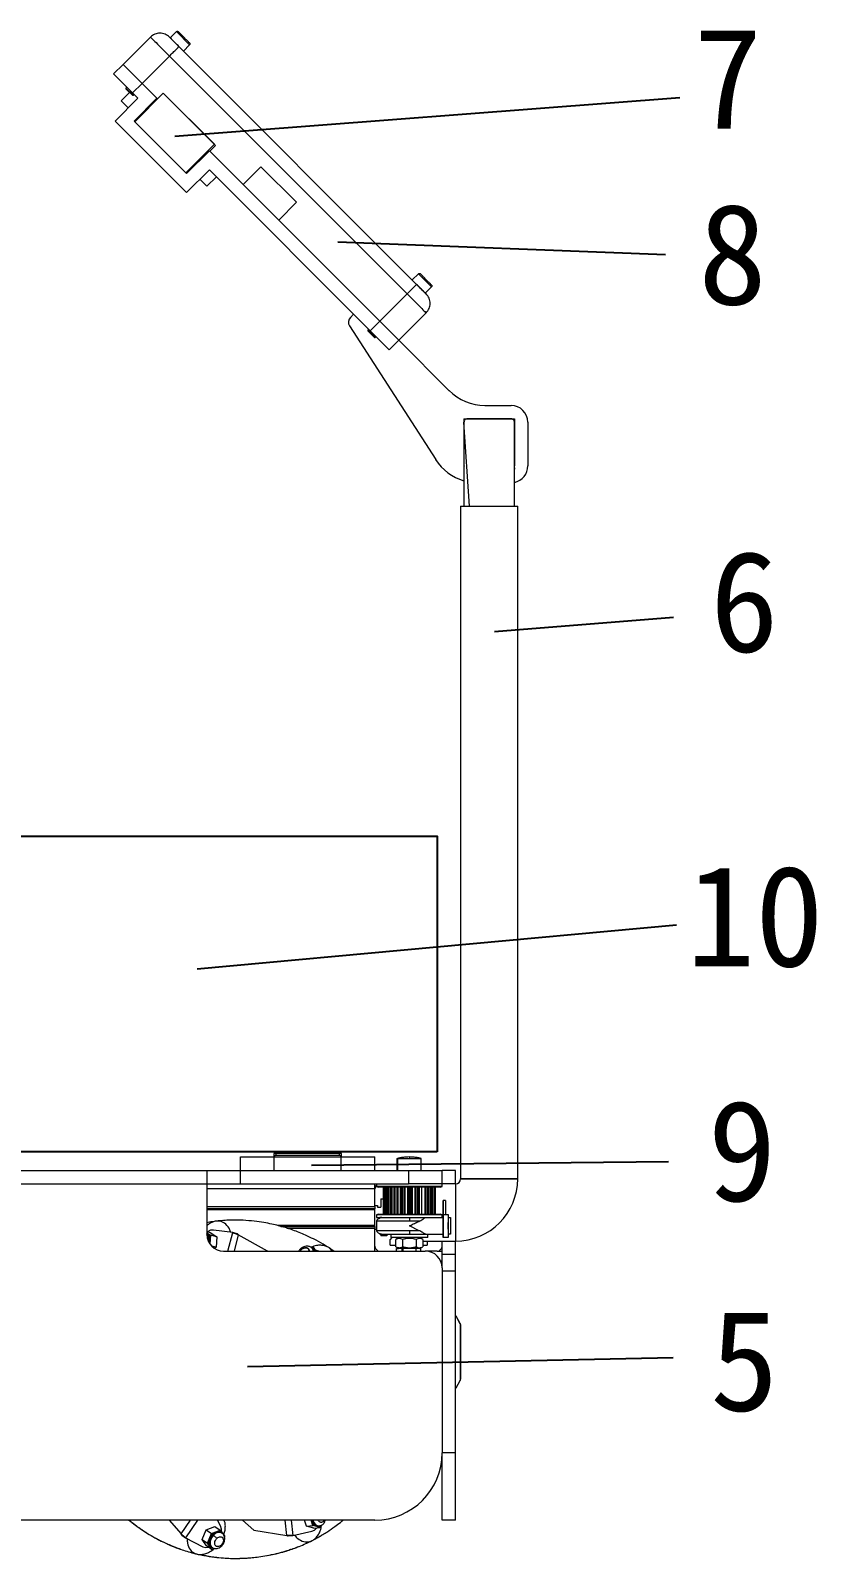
# Model space of a CAD drawing. Header units: millimetres. Extents: x -529 to 1738, y -425 to 849.
# Drawn here: x 1388.3 to 1505.2, y 552.4 to 779.6 of the extents above; entities that cross this region are included whole.
import ezdxf

# ---------------------------------------------------------------- set-up
doc = ezdxf.new("R2010")
doc.units = ezdxf.units.MM
doc.styles.get("Standard").update_dxf_attribs({"font": '', "height": 15})
doc.styles.get('Standard').set_extended_font_data('SimSun')

msp = doc.modelspace()

# ---------------------------------------------------------------- linework, layer by layer
at = {"color": 7, "linetype": 'Continuous', "lineweight": 15}
for p, q in [((1410.05, 779.44), (1409.12, 778.51)), ((1410.05, 779.44), (1412, 777.49)), ((1402.1, 774.57), (1406.17, 778.63)), ((1409, 778.63), (1409, 778.63)), ((1409.12, 778.51), (1409, 778.63)), ((1410.41, 777.22), (1409.12, 778.51)), ((1445.77, 741.86), (1410.41, 777.22)), ((1411.07, 776.56), (1412, 777.49)), ((1409, 775.8), (1404.93, 771.74)), ((1444.35, 740.45), (1409, 775.8)), ((1400.69, 773.15), (1402.1, 774.57)), ((1403.52, 770.32), (1400.69, 773.15)), ((1404.93, 771.74), (1402.1, 774.57)), ((1403.08, 770.41), (1401.84, 769.17)), ((1402.67, 771.17), (1402.53, 771.03)), ((1402.53, 771.03), (1402.53, 770.96)), ((1402.53, 771.03), (1403.59, 769.97)), ((1403.52, 769.97), (1402.53, 770.96)), ((1404.93, 771.74), (1403.52, 770.32)), ((1404.3, 769.54), (1403.52, 770.32)), ((1408.08, 770.29), (1403.84, 766.04)), ((1407.13, 769.54), (1404.93, 771.74)), ((1404.93, 771.74), (1407.23, 769.44)), ((1407.23, 769.44), (1408.08, 770.29)), ((1408.08, 770.29), (1415.86, 762.51)), ((1408.08, 770.29), (1415.68, 762.69)), ((1404.3, 769.54), (1400.9, 766.15)), ((1401.84, 769.17), (1402.88, 768.13)), ((1403.52, 769.97), (1403.59, 769.97)), ((1403.59, 769.97), (1403.73, 770.11)), ((1403.73, 766.15), (1407.13, 769.54)), ((1405.78, 767.99), (1405.68, 768.1)), ((1405.82, 768.02), (1405.71, 768.13)), ((1400.9, 766.15), (1411.54, 755.51)), ((1411.54, 758.34), (1403.73, 766.15)), ((1403.84, 766.04), (1411.44, 758.44)), ((1404.3, 766.72), (1404.4, 766.61)), ((1415.68, 762.69), (1411.44, 758.44)), ((1414.94, 761.73), (1411.54, 758.34)), ((1440.29, 736.38), (1414.94, 761.73)), ((1415.86, 762.51), (1415.01, 761.66)), ((1415.01, 761.66), (1419.96, 756.71)), ((1411.54, 755.51), (1414.94, 758.9)), ((1412, 759.01), (1412.11, 758.9)), ((1413.49, 760.28), (1413.38, 760.39)), ((1413.52, 760.32), (1413.42, 760.42)), ((1438.87, 734.97), (1414.94, 758.9)), ((1419.96, 756.71), (1422.61, 759.36)), ((1427.91, 754.06), (1422.61, 759.36)), ((1413.52, 757.49), (1414.57, 756.45)), ((1414.57, 756.45), (1415.98, 757.86)), ((1427.91, 754.06), (1425.26, 751.41)), ((1425.26, 751.41), (1440.29, 736.38)), ((1446.04, 743.44), (1445.11, 742.52)), ((1446.04, 743.44), (1447.99, 741.5)), ((1447.06, 740.57), (1445.77, 741.86)), ((1447.06, 740.57), (1447.99, 741.5)), ((1440.29, 736.38), (1444.35, 740.45)), ((1447.11, 740.52), (1447.06, 740.57)), ((1447.18, 740.45), (1447.18, 740.45)), ((1435.91, 736.95), (1436.4, 737.44)), ((1438.87, 734.97), (1440.29, 736.38)), ((1443.12, 733.55), (1440.29, 736.38)), ((1447.18, 737.62), (1443.12, 733.55)), ((1435.78, 735.7), (1448.6, 715.8)), ((1438.66, 735.18), (1438.52, 735.04)), ((1438.52, 735.04), (1438.52, 734.97)), ((1438.52, 735.04), (1439.58, 733.98)), ((1439.51, 733.98), (1438.52, 734.97)), ((1441.7, 732.14), (1438.87, 734.97)), ((1439.51, 733.98), (1439.58, 733.98)), ((1439.58, 733.98), (1439.72, 734.12)), ((1443.12, 733.55), (1441.7, 732.14)), ((1443.12, 733.55), (1450.62, 726.05)), ((1455.92, 723.86), (1459.81, 723.86)), ((1452.81, 721.86), (1460.31, 721.86)), ((1452.81, 721.86), (1452.81, 714.87)), ((1453.61, 708.86), (1452.81, 721.36)), ((1452.81, 721.36), (1452.81, 721.35)), ((1452.81, 721.35), (1452.81, 715.41)), ((1459.81, 721.86), (1453.31, 721.86)), ((1460.31, 721.86), (1460.31, 714.86)), ((1460.31, 721.35), (1460.31, 721.36)), ((1460.31, 714.86), (1460.31, 721.35)), ((1462.31, 721.36), (1462.31, 714.86)), ((1452.81, 714.87), (1452.87, 714.83)), ((1452.81, 714.86), (1452.81, 714.36)), ((1460.25, 714.36), (1460.31, 714.36)), ((1460.31, 714.59), (1460.31, 714.36)), ((1452.31, 708.86), (1452.31, 608.86)), ((1452.31, 708.86), (1460.81, 708.86)), ((1460.81, 608.86), (1460.81, 708.86)), ((1419.56, 610.11), (1419.56, 612.11)), ((1419.56, 612.11), (1424.56, 612.11)), ((1424.81, 612.61), (1424.56, 612.61)), ((1424.56, 610.11), (1424.56, 612.11)), ((1424.56, 612.11), (1434.56, 612.11)), ((1424.81, 612.61), (1424.81, 612.86)), ((1424.81, 612.86), (1434.31, 612.86)), ((1424.81, 612.61), (1424.81, 612.36)), ((1434.31, 612.61), (1424.81, 612.61)), ((1424.81, 612.36), (1434.31, 612.36)), ((1434.31, 612.86), (1434.31, 612.61)), ((1434.56, 612.61), (1434.31, 612.61)), ((1434.31, 612.36), (1434.31, 612.61)), ((1434.56, 610.11), (1434.56, 612.11)), ((1434.56, 612.11), (1439.56, 612.11)), ((1439.56, 610.11), (1439.56, 612.11)), ((1442.81, 611.86), (1442.81, 610.11)), ((1442.81, 611.86), (1442.87, 611.86)), ((1442.94, 611.86), (1442.94, 610.11)), ((1442.94, 611.86), (1442.99, 611.86)), ((1446.38, 611.86), (1446.44, 611.86)), ((1446.44, 610.11), (1446.44, 611.86)), ((1304.56, 610.11), (1414.56, 610.11)), ((1414.56, 610.11), (1414.56, 608.11)), ((1414.56, 610.11), (1419.56, 610.11)), ((1419.56, 608.11), (1419.56, 610.11)), ((1419.56, 610.11), (1444.56, 610.11)), ((1444.56, 610.11), (1444.56, 608.11)), ((1444.56, 610.11), (1449.56, 610.11)), ((1451.56, 610.11), (1449.56, 610.11)), ((1449.56, 608.11), (1449.56, 610.11)), ((1451.56, 608.11), (1451.56, 610.11)), ((1304.56, 608.11), (1414.56, 608.11)), ((1304.56, 608.11), (1414.56, 608.11)), ((1414.56, 608.11), (1414.56, 600.61)), ((1414.56, 608.11), (1419.56, 608.11)), ((1419.56, 608.11), (1444.56, 608.11)), ((1439.56, 607.36), (1439.56, 608.11)), ((1439.56, 604.91), (1439.56, 607.36)), ((1439.81, 608.11), (1439.81, 607.72)), ((1439.81, 607.72), (1440.06, 607.61)), ((1449.56, 607.72), (1439.81, 607.72)), ((1449.31, 607.61), (1440.06, 607.61)), ((1440.84, 603.61), (1440.84, 607.61)), ((1440.84, 603.61), (1440.84, 607.61)), ((1441.01, 603.61), (1441.01, 607.61)), ((1441.03, 607.61), (1441.03, 603.61)), ((1441.04, 603.61), (1441.04, 607.61)), ((1441.08, 603.61), (1441.08, 607.61)), ((1441.3, 603.61), (1441.3, 607.61)), ((1441.42, 607.61), (1441.42, 603.61)), ((1441.53, 603.61), (1441.53, 607.61)), ((1441.55, 607.61), (1441.55, 603.61)), ((1441.59, 603.61), (1441.59, 607.61)), ((1441.68, 603.61), (1441.68, 607.61)), ((1441.92, 603.61), (1441.92, 607.61)), ((1442.03, 607.61), (1442.03, 603.61)), ((1442.15, 603.61), (1442.15, 607.61)), ((1442.36, 607.61), (1442.36, 603.61)), ((1442.45, 603.61), (1442.45, 607.61)), ((1442.56, 603.61), (1442.56, 607.61)), ((1442.81, 607.61), (1442.81, 603.61)), ((1442.9, 607.61), (1442.9, 603.61)), ((1443.02, 603.61), (1443.02, 607.61)), ((1443.34, 607.61), (1443.34, 603.61)), ((1443.39, 607.61), (1443.39, 603.61)), ((1443.53, 607.61), (1443.53, 603.61)), ((1443.66, 607.61), (1443.66, 603.61)), ((1443.89, 607.61), (1443.89, 603.61)), ((1443.95, 607.61), (1443.95, 603.61)), ((1444.05, 603.61), (1444.05, 607.61)), ((1444.41, 607.61), (1444.41, 603.61)), ((1444.49, 603.61), (1444.49, 607.61)), ((1444.52, 607.61), (1444.52, 603.61)), ((1448.22, 608.11), (1444.56, 608.11)), ((1444.72, 607.61), (1444.72, 603.61)), ((1444.86, 607.61), (1444.86, 603.61)), ((1445.05, 607.61), (1445.05, 603.61)), ((1445.07, 607.61), (1445.07, 603.61)), ((1445.15, 603.61), (1445.15, 607.61)), ((1445.5, 607.61), (1445.5, 603.61)), ((1445.61, 603.61), (1445.61, 607.61)), ((1445.67, 607.61), (1445.67, 603.61)), ((1445.9, 607.61), (1445.9, 603.61)), ((1446.04, 607.61), (1446.04, 603.61)), ((1446.17, 603.61), (1446.17, 607.61)), ((1446.2, 603.61), (1446.2, 607.61)), ((1446.47, 607.61), (1446.47, 603.61)), ((1446.55, 603.61), (1446.55, 607.61)), ((1446.97, 607.61), (1446.97, 603.61)), ((1447.09, 607.61), (1447.09, 603.61)), ((1447.4, 603.61), (1447.4, 607.61)), ((1447.46, 603.61), (1447.46, 607.61)), ((1447.58, 607.61), (1447.58, 603.61)), ((1447.82, 607.61), (1447.82, 603.61)), ((1447.9, 607.61), (1447.9, 603.61)), ((1447.93, 603.61), (1447.93, 607.61)), ((1448.02, 603.61), (1448.02, 607.61)), ((1448.15, 607.61), (1448.15, 603.61)), ((1449.56, 608.11), (1448.22, 608.11)), ((1448.36, 607.61), (1448.36, 603.61)), ((1448.4, 607.61), (1448.4, 603.61)), ((1448.41, 603.61), (1448.41, 607.61)), ((1448.54, 607.61), (1448.54, 603.61)), ((1449.31, 607.61), (1449.56, 607.72)), ((1451.56, 608.11), (1449.56, 608.11)), ((1449.56, 607.72), (1449.56, 608.11)), ((1451.56, 608.11), (1451.56, 599.61)), ((1452.31, 608.86), (1460.81, 608.86)), ((1439.56, 604.42), (1414.56, 604.42)), ((1439.56, 604.68), (1439.56, 604.91)), ((1439.56, 604.91), (1439.96, 604.91)), ((1439.56, 604.68), (1439.56, 604.42)), ((1439.56, 604.3), (1439.56, 604.42)), ((1439.96, 604.91), (1439.96, 604.66)), ((1439.96, 604.66), (1440.46, 604.66)), ((1440.46, 605.86), (1440.84, 605.86)), ((1440.46, 605.86), (1440.46, 604.66)), ((1440.84, 605.86), (1440.84, 603.61)), ((1449.69, 603.56), (1449.69, 605.64)), ((1449.69, 605.64), (1449.69, 605.64)), ((1449.69, 605.64), (1449.69, 603.56)), ((1450.06, 605.64), (1449.69, 605.64)), ((1450.06, 605.64), (1450.06, 603.56)), ((1416.86, 602.66), (1416.38, 602.6)), ((1439.56, 601.91), (1439.56, 604.3)), ((1440.06, 603.61), (1439.81, 603.49)), ((1439.81, 603.49), (1439.81, 603.11)), ((1441.33, 603.49), (1439.81, 603.49)), ((1439.81, 603.11), (1441.33, 603.11)), ((1439.81, 602.61), (1439.81, 601.11)), ((1440.06, 603.61), (1441.5, 603.61)), ((1449.56, 603.49), (1441.33, 603.49)), ((1441.33, 603.11), (1447.95, 603.11)), ((1441.5, 603.61), (1449.31, 603.61)), ((1444.69, 602.61), (1446.23, 602.61)), ((1447.95, 603.11), (1449.69, 603.11)), ((1449.56, 603.49), (1449.31, 603.61)), ((1449.56, 603.11), (1449.56, 603.49)), ((1449.69, 603.56), (1450.06, 603.56)), ((1450.06, 603.57), (1450.44, 603.57)), ((1450.44, 603.11), (1450.81, 603.11)), ((1414.56, 601.03), (1415.07, 600.9)), ((1414.56, 600.85), (1415.09, 600.49)), ((1415.09, 600.49), (1415.02, 599.17)), ((1415.07, 600.9), (1416.03, 600.25)), ((1416.03, 600.25), (1415.09, 600.49)), ((1418.41, 600.86), (1415.55, 601.24)), ((1416.03, 600.25), (1415.94, 598.69)), ((1419.09, 600.69), (1418.41, 600.86)), ((1423.6, 598.12), (1419.24, 600.55)), ((1425.57, 601.79), (1439.56, 601.79)), ((1439.56, 601.79), (1439.56, 601.91)), ((1439.56, 601.79), (1439.56, 601.54)), ((1439.56, 601.31), (1439.56, 601.54)), ((1439.81, 601.31), (1439.56, 601.31)), ((1439.56, 598.86), (1439.56, 601.31)), ((1440.46, 600.61), (1440.46, 600.36)), ((1441.28, 600.36), (1440.46, 600.36)), ((1441.28, 600.36), (1441.53, 600.61)), ((1442.09, 600.11), (1441.81, 599.83)), ((1441.81, 599.01), (1441.81, 599.83)), ((1441.94, 600.61), (1441.94, 600.11)), ((1447.44, 600.11), (1441.94, 600.11)), ((1443.13, 600.11), (1442.67, 599.84)), ((1442.67, 598.77), (1442.67, 599.84)), ((1443.68, 599.84), (1443.68, 598.77)), ((1446.23, 601.11), (1444.69, 601.11)), ((1445.7, 599.84), (1445.7, 598.77)), ((1446.71, 599.84), (1446.25, 600.11)), ((1446.56, 599.93), (1446.56, 600.11)), ((1446.71, 599.84), (1446.71, 598.77)), ((1447.14, 600.61), (1449.69, 600.61)), ((1447.44, 600.11), (1447.44, 600.61)), ((1449.69, 600.14), (1449.69, 600.14)), ((1450.44, 600.14), (1449.69, 600.14)), ((1450.81, 600.61), (1450.44, 600.61)), ((1415.94, 598.69), (1415.27, 598.86)), ((1415.94, 598.69), (1415.72, 598.5)), ((1417.06, 598.11), (1447.06, 598.11)), ((1423.61, 598.11), (1423.6, 598.12)), ((1430.03, 598.68), (1430.41, 598.69)), ((1430.29, 598.46), (1430.25, 598.5)), ((1430.29, 598.45), (1430.26, 598.5)), ((1430.38, 598.34), (1430.29, 598.45)), ((1430.41, 598.69), (1430.57, 598.11)), ((1430.83, 598.11), (1430.41, 598.69)), ((1433.41, 598.11), (1432.74, 598.6)), ((1433.47, 598.1), (1433.06, 598.36)), ((1439.56, 598.11), (1439.56, 598.86)), ((1441.81, 599.01), (1442.67, 599.01)), ((1442.67, 598.77), (1443.13, 598.51)), ((1442.76, 598.51), (1443.01, 598.51)), ((1442.76, 598.11), (1442.76, 598.51)), ((1443.01, 598.51), (1443.01, 598.57)), ((1446.25, 598.51), (1443.13, 598.51)), ((1443.56, 598.51), (1443.56, 598.11)), ((1443.69, 598.51), (1443.69, 598.11)), ((1445.69, 598.11), (1445.69, 598.51)), ((1446.25, 598.51), (1446.71, 598.77)), ((1446.25, 598.51), (1446.36, 598.51)), ((1446.36, 598.51), (1446.36, 598.11)), ((1446.71, 599.61), (1451.56, 599.61)), ((1446.71, 599.01), (1447.31, 599.01)), ((1448.81, 598.11), (1447.06, 598.11)), ((1447.31, 599.61), (1447.31, 599.01)), ((1448.81, 598.11), (1449.56, 598.11)), ((1449.56, 597.61), (1449.56, 599.61)), ((1451.56, 597.61), (1449.56, 597.61)), ((1449.56, 595.61), (1449.56, 597.61)), ((1451.56, 597.61), (1451.56, 599.61)), ((1451.56, 595.11), (1451.56, 597.61)), ((1449.56, 596.61), (1449.35, 596.61)), ((1449.56, 595.61), (1449.56, 568.11)), ((1451.56, 595.11), (1449.56, 595.11)), ((1451.56, 568.11), (1451.56, 595.11)), ((1452.25, 587.32), (1451.66, 588.43)), ((1452.25, 587.33), (1451.66, 588.43)), ((1452.25, 587.32), (1452.25, 578.88)), ((1451.66, 577.78), (1452.25, 578.88)), ((1451.56, 568.11), (1449.56, 568.11)), ((1449.56, 558.11), (1449.56, 568.11)), ((1451.56, 558.11), (1451.56, 568.11)), ((1439.56, 558.11), (1279.56, 558.11)), ((1408.95, 558.11), (1410.72, 556.06)), ((1413.85, 555.25), (1414.46, 556.68)), ((1414.46, 556.68), (1415.75, 557.18)), ((1414.46, 556.68), (1415.26, 556.14)), ((1415.26, 556.14), (1416.55, 556.63)), ((1415.75, 557.18), (1416.55, 556.63)), ((1416.59, 557.25), (1416.17, 558.11)), ((1416.55, 556.63), (1417.02, 555.98)), ((1419.87, 558.11), (1421.53, 556.62)), ((1421.53, 556.62), (1426.46, 555.83)), ((1429.37, 557.22), (1429.1, 558.11)), ((1429.37, 557.22), (1430.33, 557.31)), ((1430.49, 556.93), (1429.37, 557.22)), ((1430.33, 557.31), (1430.1, 558.11)), ((1431.46, 557.03), (1430.33, 557.31)), ((1430.49, 556.93), (1431.46, 557.03)), ((1431.17, 557.23), (1431.31, 557.24)), ((1431.31, 557.24), (1431.37, 557.26)), ((1431.31, 557.24), (1431.37, 557.25)), ((1431.64, 557.36), (1431.46, 557.03)), ((1451.56, 558.11), (1449.56, 558.11)), ((1408.62, 554.62), (1408.77, 554.51)), ((1410.82, 555.88), (1411.4, 555.48)), ((1411.4, 555.48), (1413.96, 554.15)), ((1414.52, 554.31), (1413.85, 555.25)), ((1413.85, 555.25), (1414.65, 554.7)), ((1414.65, 554.7), (1415.26, 556.14)), ((1415.32, 553.76), (1414.65, 554.7)), ((1416.82, 556.17), (1416.7, 556.25)), ((1417.03, 555.97), (1417.23, 555.69)), ((1417.23, 555.69), (1417.19, 555.6)), ((1426.64, 555.75), (1427.34, 555.82)), ((1427.34, 555.82), (1430.16, 556.45)), ((1429.42, 554.67), (1429.84, 554.89)), ((1409.25, 554.32), (1409.58, 554.17)), ((1412.25, 553.27), (1412.72, 553.16)), ((1415.32, 553.76), (1414.52, 554.31)), ((1415.23, 554.1), (1415.35, 554.02)), ((1415.67, 553.9), (1415.32, 553.76)), ((1415.35, 554.02), (1415.41, 553.99)), ((1415.35, 554.02), (1415.4, 553.99)), ((1426.44, 553.54), (1426.8, 553.64))]:
    msp.add_line(p, q, dxfattribs=at)
for p, q in [((1409.8, 763.89), (1484.9, 769.65)), ((1434.05, 748.18), (1482.77, 746.28)), ((1457.35, 690.24), (1483.96, 692.37)), ((1413.14, 640.07), (1484.42, 646.61)), ((1483.23, 611.39), (1430.11, 610.82)), ((1420.61, 580.97), (1483.94, 582.31))]:
    msp.add_line(p, q)
at = {"color": 8, "linetype": 'Continuous', "lineweight": 15}
for p, q in [((1442.87, 611.86), (1442.94, 611.86)), ((1442.99, 611.86), (1444.69, 611.86)), ((1444.69, 611.86), (1446.38, 611.86)), ((1439.56, 607.36), (1414.56, 607.36)), ((1439.56, 604.68), (1414.56, 604.68)), ((1414.56, 604.3), (1439.56, 604.3)), ((1439.81, 602.61), (1444.69, 602.61)), ((1417.7, 598.11), (1418.41, 600.86)), ((1419.24, 600.55), (1418.62, 598.11)), ((1439.56, 601.91), (1425.11, 601.91)), ((1426.44, 601.54), (1439.56, 601.54)), ((1444.69, 601.11), (1439.81, 601.11)), ((1452.25, 587.33), (1452.25, 587.32)), ((1410.72, 556.06), (1412.12, 558.11)), ((1413.19, 558.11), (1411.4, 555.48)), ((1426.46, 555.83), (1426.23, 558.11)), ((1427.12, 558.11), (1427.34, 555.82))]:
    msp.add_line(p, q, dxfattribs=at)
msp.add_lwpolyline([(1448.8, 612.86), (1265.4, 612.86), (1265.4, 659.83), (1448.8, 659.83)], close=True)
at = {"color": 7, "linetype": 'Continuous', "lineweight": 15, "flags": 128}
for points in [[(1449.69, 605.14), (1449.69, 605.25), (1449.69, 605.34), (1449.69, 605.4), (1449.69, 605.42), (1449.69, 605.4), (1449.69, 605.34), (1449.69, 605.25), (1449.69, 605.14), (1449.69, 605.04), (1449.69, 604.95), (1449.69, 604.89), (1449.69, 604.87), (1449.69, 604.89), (1449.69, 604.95), (1449.69, 605.04), (1449.69, 605.14)], [(1449.69, 605.14), (1449.69, 605.25), (1449.69, 605.34), (1449.69, 605.4), (1449.69, 605.42), (1449.69, 605.4), (1449.69, 605.34), (1449.69, 605.25), (1449.69, 605.14), (1449.69, 605.04), (1449.69, 604.95), (1449.69, 604.89), (1449.69, 604.87), (1449.69, 604.89), (1449.69, 604.95), (1449.69, 605.04), (1449.69, 605.14)], [(1449.69, 605.14), (1449.69, 605.25), (1449.69, 605.34), (1449.69, 605.4), (1449.69, 605.42), (1449.69, 605.4), (1449.69, 605.34), (1449.69, 605.25), (1449.69, 605.14), (1449.69, 605.04), (1449.69, 604.95), (1449.69, 604.89), (1449.69, 604.87), (1449.69, 604.89), (1449.69, 604.95), (1449.69, 605.04), (1449.69, 605.14)], [(1449.69, 605.14), (1449.69, 605.25), (1449.69, 605.34), (1449.69, 605.4), (1449.69, 605.42), (1449.69, 605.4), (1449.69, 605.34), (1449.69, 605.25), (1449.69, 605.14), (1449.69, 605.04), (1449.69, 604.95), (1449.69, 604.89), (1449.69, 604.87), (1449.69, 604.89), (1449.69, 604.95), (1449.69, 605.04), (1449.69, 605.14)], [(1449.69, 605.14), (1449.69, 605.25), (1449.69, 605.34), (1449.69, 605.4), (1449.69, 605.42), (1449.69, 605.4), (1449.69, 605.34), (1449.69, 605.25), (1449.69, 605.14), (1449.69, 605.04), (1449.69, 604.95), (1449.69, 604.89), (1449.69, 604.87), (1449.69, 604.89), (1449.69, 604.95), (1449.69, 605.04), (1449.69, 605.14)], [(1449.69, 605.14), (1449.69, 605.25), (1449.69, 605.34), (1449.69, 605.4), (1449.69, 605.42), (1449.69, 605.4), (1449.69, 605.34), (1449.69, 605.25), (1449.69, 605.14), (1449.69, 605.04), (1449.69, 604.95), (1449.69, 604.89), (1449.69, 604.87), (1449.69, 604.89), (1449.69, 604.95), (1449.69, 605.04), (1449.69, 605.14)], [(1449.69, 603.56), (1449.69, 603.42), (1449.69, 603.09), (1449.69, 602.62), (1449.69, 602.07), (1449.69, 601.49), (1449.69, 600.96), (1449.69, 600.52), (1449.69, 600.24), (1449.69, 600.14)], [(1449.69, 600.14), (1449.69, 600.24), (1449.69, 600.52), (1449.69, 600.96), (1449.69, 601.49), (1449.69, 602.07), (1449.69, 602.62), (1449.69, 603.09), (1449.69, 603.42), (1449.69, 603.56)], [(1449.69, 603.11), (1449.69, 603.01), (1449.69, 602.74), (1449.69, 602.33), (1449.69, 601.86), (1449.69, 601.38), (1449.69, 600.97), (1449.69, 600.7), (1449.69, 600.61)], [(1449.69, 601.36), (1449.69, 601.39), (1449.69, 601.5), (1449.69, 601.67), (1449.69, 601.86), (1449.69, 602.05), (1449.69, 602.21), (1449.69, 602.32), (1449.69, 602.36), (1449.69, 602.32), (1449.69, 602.21), (1449.69, 602.05), (1449.69, 601.86), (1449.69, 601.67), (1449.69, 601.5), (1449.69, 601.39), (1449.69, 601.36)], [(1449.69, 601.36), (1449.69, 601.39), (1449.69, 601.5), (1449.69, 601.67), (1449.69, 601.86), (1449.69, 602.05), (1449.69, 602.21), (1449.69, 602.32), (1449.69, 602.36), (1449.69, 602.32), (1449.69, 602.21), (1449.69, 602.05), (1449.69, 601.86), (1449.69, 601.67), (1449.69, 601.5), (1449.69, 601.39), (1449.69, 601.36)], [(1450.44, 603.57), (1450.44, 603.47), (1450.44, 603.17), (1450.44, 602.71), (1450.44, 602.15), (1450.44, 601.56), (1450.44, 601), (1450.44, 600.54), (1450.44, 600.25), (1450.44, 600.14)], [(1450.44, 601.36), (1450.44, 601.39), (1450.44, 601.5), (1450.44, 601.67), (1450.44, 601.86), (1450.44, 602.05), (1450.44, 602.21), (1450.44, 602.32), (1450.44, 602.36)], [(1450.44, 601.36), (1450.44, 601.39), (1450.44, 601.5), (1450.44, 601.67), (1450.44, 601.86), (1450.44, 602.05), (1450.44, 602.21), (1450.44, 602.32), (1450.44, 602.36)], [(1450.81, 603.11), (1450.81, 603.01), (1450.81, 602.74), (1450.81, 602.33), (1450.81, 601.86), (1450.81, 601.38), (1450.81, 600.97), (1450.81, 600.7), (1450.81, 600.61)], [(1415.55, 601.24), (1415.1, 601.21), (1414.66, 601)], [(1431.22, 598.11), (1431.19, 598.12), (1430.73, 598.24)], [(1416.73, 556.38), (1416.73, 556.78), (1416.59, 557.25)], [(1430.16, 556.45), (1430.57, 556.63), (1430.91, 556.97)], [(1413.96, 554.15), (1414.39, 554.03), (1414.87, 554.07)]]:
    msp.add_lwpolyline(points, dxfattribs=at)
at = {"color": 8, "linetype": 'Continuous', "lineweight": 15, "flags": 128}
for points in [[(1430.26, 598.5), (1430.21, 598.55), (1430.18, 598.58)], [(1430.42, 598.11), (1430.39, 598.24), (1430.29, 598.45)], [(1430.48, 598.11), (1430.48, 598.13), (1430.38, 598.34)], [(1431.37, 557.25), (1431.44, 557.27), (1431.48, 557.28)], [(1415.41, 555.95), (1415.11, 555.54), (1414.94, 555.08), (1414.92, 554.63), (1415.07, 554.27), (1415.23, 554.1)], [(1415.53, 555.87), (1415.23, 555.46), (1415.06, 555), (1415.04, 554.55), (1415.18, 554.19), (1415.35, 554.02)], [(1416.97, 556.03), (1416.7, 556.23), (1416.33, 556.29), (1415.92, 556.16), (1415.53, 555.87)], [(1415.4, 553.99), (1415.46, 553.96), (1415.5, 553.95)]]:
    msp.add_lwpolyline(points, dxfattribs=at)
at = {"color": 7, "linetype": 'Continuous', "lineweight": 15}
for centre, radius, start, end in [((1436.62, 736.24), 1, 135, 212.7861), ((1455.92, 731.36), 7.5, 225, 270), ((1459.81, 721.36), 2.5, 360, 90), ((1454.9, 719.86), 7.5, 212.7861, 253.6629), ((1459.81, 714.86), 2.5, 281.7683, 0), ((1424.81, 612.61), 0.25, 90, 180), ((1424.81, 612.11), 0.25, 90, 180), ((1434.31, 612.61), 0.25, 0, 90), ((1434.31, 612.11), 0.25, 0, 90), ((1440.31, 607.36), 0.75, 131.8103, 180), ((1451.56, 608.86), 9.25, 270, 0), ((1451.56, 608.86), 0.75, 270, 0), ((1417.06, 600.61), 2.5, 180, 270), ((1440.31, 598.86), 0.75, 180, 270), ((1447.06, 595.61), 2.5, 0, 90), ((1448.81, 598.86), 0.75, 270, 360), ((1439.56, 568.11), 10, 270, 0)]:
    msp.add_arc(centre, radius, start, end, dxfattribs=at)
at = {"color": 8, "linetype": 'Continuous', "lineweight": 15}
for centre, radius, start, end in [((1413.62, 599.78), 1.35, 341.6303, 45.6284), ((1413.43, 599.83), 1.39, 348.2537, 35.8153), ((1431.22, 558.27), 1.04, 189.0934, 267.3206), ((1431.36, 558.28), 1.04, 189.7073, 267.3809), ((1416.23, 555.35), 1.01, 62.6847, 143.914)]:
    msp.add_arc(centre, radius, start, end, dxfattribs=at)
at = {"color": 7, "linetype": 'Continuous', "lineweight": 15}
for points, knots in [([(1410.05, 779.44), (1410.07, 779.45), (1410.12, 779.49), (1410.2, 779.49), (1410.27, 779.48), (1410.3, 779.45), (1410.32, 779.44)], [0, 0, 0, 0, 0.270261, 0.562429, 0.789736, 1, 1, 1, 1]), ([(1412, 777.76), (1411.99, 777.76), (1411.97, 777.78), (1411.86, 777.89), (1411.71, 778.04), (1411.55, 778.2), (1411.36, 778.39), (1411.16, 778.6), (1410.95, 778.8), (1410.76, 778.99), (1410.6, 779.15), (1410.45, 779.3), (1410.34, 779.41), (1410.32, 779.43), (1410.32, 779.44)], [0, 0, 0, 0, 0.090318, 0.204563, 0.27142, 0.343936, 0.420786, 0.5, 0.579214, 0.656064, 0.72858, 0.795437, 0.909682, 1, 1, 1, 1]), ([(1409, 778.63), (1409, 778.63), (1408.99, 778.64), (1409.04, 778.59), (1409.2, 778.43), (1409.35, 778.28), (1409.41, 778.22)], [0, 0, 0, 0, 0.063385, 0.415121, 0.767293, 1, 1, 1, 1]), ([(1412, 777.76), (1412.01, 777.74), (1412.05, 777.69), (1412.05, 777.61), (1412.04, 777.54), (1412.01, 777.51), (1412, 777.49)], [0, 0, 0, 0, 0.270261, 0.562429, 0.789736, 1, 1, 1, 1]), ([(1446.04, 743.44), (1446.06, 743.46), (1446.11, 743.49), (1446.19, 743.5), (1446.26, 743.48), (1446.29, 743.46), (1446.31, 743.44)], [0, 0, 0, 0, 0.270261, 0.562429, 0.789736, 1, 1, 1, 1]), ([(1447.99, 741.76), (1447.98, 741.77), (1447.97, 741.79), (1447.85, 741.9), (1447.7, 742.05), (1447.54, 742.21), (1447.35, 742.4), (1447.15, 742.6), (1446.94, 742.81), (1446.75, 743), (1446.59, 743.16), (1446.44, 743.31), (1446.33, 743.42), (1446.31, 743.44), (1446.31, 743.44)], [0, 0, 0, 0, 0.090318, 0.204563, 0.27142, 0.343936, 0.420786, 0.5, 0.579214, 0.656064, 0.72858, 0.795437, 0.909682, 1, 1, 1, 1]), ([(1447.18, 740.45), (1447.18, 740.45), (1447.19, 740.44), (1447.14, 740.49), (1446.98, 740.65), (1446.83, 740.8), (1446.77, 740.86)], [0, 0, 0, 0, 0.0633848, 0.4151216, 0.767293, 1, 1, 1, 1]), ([(1447.99, 741.76), (1448, 741.74), (1448.04, 741.7), (1448.05, 741.62), (1448.03, 741.55), (1448, 741.52), (1447.99, 741.5)], [0, 0, 0, 0, 0.270261, 0.562429, 0.789736, 1, 1, 1, 1]), ([(1453.31, 721.86), (1453.26, 721.85), (1453.15, 721.84), (1453, 721.76), (1452.89, 721.63), (1452.82, 721.49), (1452.82, 721.4), (1452.81, 721.36)], [0, 0, 0, 0, 0.202869, 0.418081, 0.632992, 0.84688, 1, 1, 1, 1]), ([(1460.31, 721.36), (1460.31, 721.41), (1460.3, 721.52), (1460.22, 721.67), (1460.09, 721.78), (1459.95, 721.85), (1459.85, 721.85), (1459.81, 721.86)], [0, 0, 0, 0, 0.202869, 0.418081, 0.632993, 0.84688, 1, 1, 1, 1]), ([(1452.81, 716.07), (1452.81, 716.07), (1452.81, 716.07), (1452.81, 716.05), (1452.81, 715.84), (1452.81, 713.19), (1452.81, 710.9), (1452.81, 708.86)], [0, 0, 0, 0, 0.002897, 0.009778, 0.025962, 0.128184, 1, 1, 1, 1]), ([(1460.31, 708.86), (1460.31, 709.39), (1460.31, 710.37), (1460.31, 711.71), (1460.31, 712.82), (1460.31, 713.66), (1460.31, 714.27), (1460.31, 714.77), (1460.31, 715.16), (1460.31, 715.51), (1460.31, 715.7), (1460.31, 715.75), (1460.31, 715.75), (1460.31, 715.75)], [0, 0, 0, 0, 0.22205, 0.411197, 0.566359, 0.686786, 0.772059, 0.825192, 0.913589, 0.952137, 0.98894, 0.996676, 1, 1, 1, 1]), ([(1452.86, 708.86), (1452.86, 708.86), (1452.86, 708.86), (1453.21, 708.86), (1453.53, 708.86), (1453.61, 708.86)], [0, 0, 0, 0, 0.33459, 0.84114, 1, 1, 1, 1]), ([(1453.61, 708.86), (1453.75, 708.86), (1454.16, 708.86), (1455.07, 708.86), (1456.32, 708.86), (1457.6, 708.86), (1458.76, 708.86), (1459.66, 708.86), (1460.23, 708.86), (1460.27, 708.86), (1460.29, 708.86)], [0, 0, 0, 0, 0.067974, 0.204314, 0.34051, 0.476692, 0.612866, 0.748987, 0.884898, 1, 1, 1, 1]), ([(1424.56, 612.11), (1424.56, 612.11), (1424.56, 612.12), (1424.56, 612.19), (1424.56, 612.25), (1424.56, 612.33), (1424.56, 612.45), (1424.56, 612.54), (1424.56, 612.61)], [0, 0, 0, 0, 0.2394568, 0.3683607, 0.5, 0.6316393, 0.7605432, 1, 1, 1, 1]), ([(1434.56, 612.61), (1434.56, 612.54), (1434.56, 612.45), (1434.56, 612.33), (1434.56, 612.25), (1434.56, 612.19), (1434.56, 612.12), (1434.56, 612.11), (1434.56, 612.11)], [0, 0, 0, 0, 0.239457, 0.368361, 0.5, 0.631639, 0.760543, 1, 1, 1, 1]), ([(1443, 611.9), (1443, 611.9), (1442.94, 611.89), (1442.94, 611.87), (1442.94, 611.86)], [0, 0, 0, 0, 0.004816, 1, 1, 1, 1]), ([(1444.69, 612.11), (1444.54, 612.1), (1444.3, 612.1), (1443.96, 612.07), (1443.66, 612.03), (1443.38, 611.99), (1443.14, 611.95), (1443.04, 611.92), (1443, 611.9)], [0, 0, 0, 0, 0.201798, 0.327471, 0.471177, 0.632869, 0.810746, 1, 1, 1, 1]), ([(1446.38, 611.9), (1446.33, 611.92), (1446.24, 611.95), (1445.99, 611.99), (1445.71, 612.03), (1445.42, 612.07), (1445.08, 612.1), (1444.84, 612.1), (1444.69, 612.11)], [0, 0, 0, 0, 0.185763, 0.364406, 0.526795, 0.671119, 0.797333, 1, 1, 1, 1]), ([(1444.69, 612.11), (1444.69, 612.1), (1444.69, 612.09), (1444.69, 612.03), (1444.69, 611.94), (1444.69, 611.88), (1444.69, 611.86)], [0, 0, 0, 0, 0.270261, 0.562429, 0.789736, 1, 1, 1, 1]), ([(1446.44, 611.86), (1446.44, 611.87), (1446.44, 611.89), (1446.38, 611.9), (1446.38, 611.9)], [0, 0, 0, 0, 0.974068, 1, 1, 1, 1]), ([(1460.81, 608.86), (1460.77, 608.86), (1460.67, 608.86), (1459.94, 608.86), (1458.86, 608.86), (1457.51, 608.86), (1456.06, 608.86), (1454.67, 608.86), (1453.48, 608.86), (1452.65, 608.86), (1452.34, 608.86), (1452.32, 608.86), (1452.31, 608.86)], [0, 0, 0, 0, 0.107372, 0.214745, 0.322117, 0.42949, 0.536862, 0.644235, 0.751607, 0.85898, 0.966352, 1, 1, 1, 1]), ([(1418.12, 600.9), (1418.11, 600.93), (1418.06, 601.16), (1417.79, 601.68), (1417.23, 602.34), (1416.46, 602.61), (1415.8, 602.57), (1415.28, 602.38), (1414.86, 602.14), (1414.64, 601.92), (1414.56, 601.85)], [0, 0, 0, 0, 0.013748, 0.133388, 0.355637, 0.577886, 0.697526, 0.819706, 0.941885, 1, 1, 1, 1]), ([(1415.71, 602.51), (1415.46, 602.48), (1415.08, 602.44), (1414.7, 602.36), (1414.56, 602.33)], [0, 0, 0, 0, 0.655018, 1, 1, 1, 1]), ([(1432.49, 598.73), (1432.28, 598.86), (1431.63, 599.29), (1430.54, 599.87), (1429.34, 600.45), (1428.31, 600.88), (1427.4, 601.22), (1426.62, 601.49), (1425.9, 601.71), (1425.14, 601.91), (1424.17, 602.14), (1422.97, 602.38), (1421.54, 602.58), (1419.87, 602.71), (1417.97, 602.74), (1416.67, 602.63), (1415.97, 602.57)], [0, 0, 0, 0, 0.044996, 0.140021, 0.216224, 0.277316, 0.332727, 0.383052, 0.417938, 0.461256, 0.517611, 0.587057, 0.669714, 0.765809, 0.875715, 1, 1, 1, 1]), ([(1440.41, 603.08), (1440.41, 603.08), (1440.41, 603.08), (1440.4, 603.07), (1440.4, 603.06), (1440.39, 603.05), (1440.38, 603.05), (1440.37, 603.04), (1440.36, 603.04), (1440.35, 603.03), (1440.31, 603.01), (1440.26, 602.99), (1440.17, 602.94), (1440.05, 602.88), (1439.86, 602.75), (1439.83, 602.67), (1439.81, 602.61)], [0, 0, 0, 0, 0.024185, 0.044022, 0.059375, 0.071272, 0.076488, 0.081579, 0.086848, 0.092551, 0.105941, 0.142981, 0.194937, 0.340737, 0.533414, 1, 1, 1, 1]), ([(1440.57, 603.11), (1440.52, 603.11), (1440.34, 603.11), (1440.28, 603.11), (1440.4, 603.11), (1440.78, 603.11), (1441.35, 603.11), (1442.2, 603.11), (1443.34, 603.11), (1444.28, 603.11), (1444.69, 603.11)], [0, 0, 0, 0, 0.0393072, 0.1706934, 0.3020796, 0.4295429, 0.5498194, 0.6607088, 0.8501967, 1, 1, 1, 1]), ([(1444.69, 603.11), (1444.69, 603.1), (1444.69, 603.08), (1444.69, 602.94), (1444.69, 602.78), (1444.69, 602.66), (1444.69, 602.61)], [0, 0, 0, 0, 0.270261, 0.562429, 0.789736, 1, 1, 1, 1]), ([(1444.69, 603.11), (1445.12, 603.11), (1446, 603.11), (1446.76, 603.11), (1447.14, 603.11)], [0, 0, 0, 0, 0.499933, 1, 1, 1, 1]), ([(1444.69, 601.86), (1444.69, 601.86), (1444.78, 601.9), (1445.08, 602.05), (1445.59, 602.31), (1446.02, 602.51), (1446.23, 602.61)], [0, 0, 0, 0, 0.005683, 0.166005, 0.579765, 1, 1, 1, 1]), ([(1446.23, 602.61), (1446.34, 602.66), (1446.55, 602.76), (1446.81, 602.94), (1447, 603.08), (1447.09, 603.1), (1447.14, 603.11)], [0, 0, 0, 0, 0.249781, 0.499943, 0.75002, 1, 1, 1, 1]), ([(1439.81, 601.11), (1439.83, 601.05), (1439.86, 600.96), (1440.05, 600.83), (1440.17, 600.77), (1440.26, 600.72), (1440.31, 600.7), (1440.35, 600.68), (1440.36, 600.68), (1440.37, 600.67), (1440.38, 600.67), (1440.39, 600.66), (1440.4, 600.65), (1440.4, 600.64), (1440.41, 600.64), (1440.4, 600.63), (1440.4, 600.63)], [0, 0, 0, 0, 0.461707, 0.652369, 0.796644, 0.848058, 0.88471, 0.897959, 0.903604, 0.908817, 0.913855, 0.919016, 0.930789, 0.945981, 0.965611, 1, 1, 1, 1]), ([(1440.56, 600.61), (1440.52, 600.61), (1440.34, 600.61), (1440.28, 600.61), (1440.4, 600.61), (1440.78, 600.61), (1441.35, 600.61), (1442.2, 600.61), (1443.34, 600.61), (1444.28, 600.61), (1444.69, 600.61)], [0, 0, 0, 0, 0.036165, 0.167981, 0.299797, 0.427677, 0.548347, 0.659599, 0.849707, 1, 1, 1, 1]), ([(1443.68, 599.84), (1443.5, 599.92), (1443.16, 600.08), (1442.82, 599.92), (1442.67, 599.84)], [0, 0, 0, 0, 0.534747, 1, 1, 1, 1]), ([(1445.7, 599.84), (1445.52, 599.89), (1445.17, 599.98), (1444.64, 600.01), (1444.14, 599.96), (1443.83, 599.88), (1443.68, 599.84)], [0, 0, 0, 0, 0.264614, 0.534966, 0.765352, 1, 1, 1, 1]), ([(1446.23, 601.11), (1446.11, 601.16), (1445.86, 601.28), (1445.47, 601.46), (1445.09, 601.65), (1444.82, 601.79), (1444.69, 601.86), (1444.69, 601.86)], [0, 0, 0, 0, 0.245003, 0.491502, 0.742248, 0.994319, 1, 1, 1, 1]), ([(1444.69, 601.11), (1444.69, 601.04), (1444.69, 600.89), (1444.69, 600.72), (1444.69, 600.62), (1444.69, 600.61), (1444.69, 600.61)], [0, 0, 0, 0, 0.270261, 0.562429, 0.789736, 1, 1, 1, 1]), ([(1444.69, 600.61), (1445.12, 600.61), (1446, 600.61), (1446.76, 600.61), (1447.14, 600.61)], [0, 0, 0, 0, 0.499933, 1, 1, 1, 1]), ([(1446.71, 599.84), (1446.62, 599.89), (1446.44, 599.98), (1446.18, 600.01), (1445.93, 599.96), (1445.78, 599.88), (1445.7, 599.84)], [0, 0, 0, 0, 0.264614, 0.534966, 0.765352, 1, 1, 1, 1]), ([(1447.14, 600.61), (1447.09, 600.62), (1447, 600.64), (1446.81, 600.78), (1446.55, 600.95), (1446.34, 601.05), (1446.23, 601.11)], [0, 0, 0, 0, 0.2499801, 0.5000567, 0.7502186, 1, 1, 1, 1]), ([(1428.87, 598.71), (1428.75, 598.64), (1428.56, 598.53), (1428.34, 598.31), (1428.25, 598.17), (1428.2, 598.11)], [0, 0, 0, 0, 0.454002, 0.731773, 1, 1, 1, 1]), ([(1430.18, 598.58), (1430.16, 598.59), (1430.1, 598.66), (1429.96, 598.74), (1429.75, 598.81), (1429.49, 598.85), (1429.18, 598.83), (1428.96, 598.75), (1428.87, 598.71)], [0, 0, 0, 0, 0.047239, 0.223399, 0.387672, 0.538268, 0.795498, 1, 1, 1, 1]), ([(1433.17, 598.11), (1433.12, 598.2), (1433, 598.45), (1432.6, 598.7), (1432.09, 598.91), (1431.51, 598.99), (1430.82, 598.97), (1430.33, 598.79), (1430.06, 598.68)], [0, 0, 0, 0, 0.109557, 0.277224, 0.448449, 0.619674, 0.787341, 1, 1, 1, 1]), ([(1430.21, 598.53), (1430.23, 598.52), (1430.33, 598.48), (1430.41, 598.41), (1430.44, 598.34), (1430.44, 598.34)], [0, 0, 0, 0, 0.234333, 0.995181, 1, 1, 1, 1]), ([(1442.67, 598.77), (1442.85, 598.69), (1443.19, 598.54), (1443.52, 598.7), (1443.68, 598.77)], [0, 0, 0, 0, 0.534747, 1, 1, 1, 1]), ([(1443.68, 598.77), (1443.85, 598.73), (1444.21, 598.63), (1444.73, 598.6), (1445.24, 598.65), (1445.54, 598.73), (1445.7, 598.77)], [0, 0, 0, 0, 0.264614, 0.534966, 0.765352, 1, 1, 1, 1]), ([(1445.7, 598.77), (1445.79, 598.73), (1445.96, 598.63), (1446.23, 598.6), (1446.48, 598.65), (1446.63, 598.73), (1446.71, 598.77)], [0, 0, 0, 0, 0.264614, 0.534966, 0.765352, 1, 1, 1, 1]), ([(1451.66, 588.43), (1451.66, 588.43), (1451.65, 588.44), (1451.64, 588.45), (1451.62, 588.45), (1451.6, 588.45), (1451.58, 588.44), (1451.57, 588.43), (1451.56, 588.42), (1451.56, 588.41), (1451.56, 588.4)], [0, 0, 0, 0, 0.089043, 0.192738, 0.339793, 0.5, 0.660207, 0.807262, 0.910957, 1, 1, 1, 1]), ([(1452.36, 586.85), (1452.36, 586.94), (1452.35, 587.11), (1452.28, 587.26), (1452.25, 587.32)], [0, 0, 0, 0, 0.56, 1, 1, 1, 1]), ([(1452.36, 579.35), (1452.36, 579.38), (1452.36, 579.45), (1452.36, 579.96), (1452.36, 580.63), (1452.36, 581.34), (1452.36, 582.18), (1452.36, 583.1), (1452.36, 584.03), (1452.36, 584.87), (1452.36, 585.57), (1452.36, 586.25), (1452.36, 586.76), (1452.36, 586.82), (1452.36, 586.85)], [0, 0, 0, 0, 0.090318, 0.204563, 0.27142, 0.343936, 0.420786, 0.5, 0.579214, 0.656064, 0.72858, 0.795437, 0.909682, 1, 1, 1, 1]), ([(1452.25, 578.88), (1452.28, 578.97), (1452.35, 579.12), (1452.36, 579.28), (1452.36, 579.35)], [0, 0, 0, 0, 0.56, 1, 1, 1, 1]), ([(1451.56, 577.8), (1451.56, 577.8), (1451.56, 577.79), (1451.57, 577.78), (1451.58, 577.76), (1451.6, 577.75), (1451.62, 577.75), (1451.64, 577.76), (1451.65, 577.77), (1451.66, 577.78), (1451.66, 577.78)], [0, 0, 0, 0, 0.089043, 0.192738, 0.339793, 0.5, 0.660207, 0.807262, 0.910957, 1, 1, 1, 1]), ([(1402.98, 558.11), (1403.17, 557.96), (1403.51, 557.68), (1404.07, 557.26), (1404.72, 556.8), (1405.55, 556.25), (1406.59, 555.62), (1407.87, 554.94), (1409.4, 554.25), (1411.17, 553.58), (1412.43, 553.23), (1413.11, 553.05)], [0, 0, 0, 0, 0.062526, 0.115536, 0.181359, 0.266993, 0.372518, 0.498119, 0.644139, 0.811144, 1, 1, 1, 1]), ([(1403, 558.11), (1403.39, 557.79), (1404.22, 557.12), (1405.11, 556.55), (1405.59, 556.24)], [0, 0, 0, 0, 0.467884, 1, 1, 1, 1]), ([(1417.07, 555.9), (1417.13, 556.09), (1417.27, 556.5), (1417.32, 557.1), (1417.31, 557.69), (1417.17, 557.98), (1417.11, 558.11)], [0, 0, 0, 0, 0.23312, 0.510197, 0.781517, 1, 1, 1, 1]), ([(1427.63, 555.89), (1427.64, 555.87), (1427.77, 555.67), (1428.2, 555.26), (1428.96, 554.84), (1429.77, 554.85), (1430.37, 555.12), (1430.81, 555.46), (1431.17, 555.93), (1431.49, 556.53), (1431.58, 557.04), (1431.62, 557.33)], [0, 0, 0, 0, 0.0113311, 0.109941, 0.2931226, 0.4763042, 0.5749141, 0.6756166, 0.7763191, 0.874929, 1, 1, 1, 1]), ([(1430.45, 555.2), (1430.67, 555.32), (1431.36, 555.67), (1432.41, 556.32), (1433.51, 557.08), (1434.29, 557.66), (1434.7, 558), (1434.83, 558.11)], [0, 0, 0, 0, 0.146438, 0.4556953, 0.7036993, 0.9025213, 1, 1, 1, 1]), ([(1431.42, 557.28), (1431.4, 557.26), (1431.31, 557.2), (1431.21, 557.17), (1431.13, 557.18), (1431.13, 557.18)], [0, 0, 0, 0, 0.234333, 0.995181, 1, 1, 1, 1]), ([(1431.48, 557.28), (1431.49, 557.29), (1431.58, 557.31), (1431.73, 557.4), (1431.89, 557.54), (1432.05, 557.75), (1432.16, 557.95), (1432.19, 558.09), (1432.19, 558.11)], [0, 0, 0, 0, 0.056848, 0.268841, 0.466528, 0.647757, 0.957311, 1, 1, 1, 1]), ([(1406.93, 555.46), (1407.12, 555.35), (1407.68, 555.02), (1408.26, 554.77), (1408.65, 554.6)], [0, 0, 0, 0, 0.341695, 1, 1, 1, 1]), ([(1408.76, 554.51), (1409.32, 554.28), (1409.97, 554), (1410.67, 553.79), (1410.78, 553.75)], [0, 0, 0, 0, 0.844766, 1, 1, 1, 1]), ([(1411.66, 555.35), (1411.66, 555.33), (1411.63, 555.09), (1411.7, 554.5), (1412.01, 553.69), (1412.63, 553.18), (1413.27, 553), (1413.82, 552.98), (1414.4, 553.11), (1415.03, 553.36), (1415.43, 553.7), (1415.65, 553.89)], [0, 0, 0, 0, 0.0113311, 0.109941, 0.2931226, 0.4763042, 0.5749141, 0.6756166, 0.7763191, 0.874929, 1, 1, 1, 1]), ([(1413.38, 553.02), (1413.62, 552.96), (1414.38, 552.78), (1415.6, 552.61), (1416.93, 552.48), (1418.05, 552.42), (1419.02, 552.41), (1419.84, 552.43), (1420.59, 552.47), (1421.38, 552.54), (1422.36, 552.65), (1423.57, 552.84), (1424.99, 553.14), (1426.6, 553.59), (1428.4, 554.21), (1429.58, 554.76), (1430.21, 555.06)], [0, 0, 0, 0, 0.044996, 0.140021, 0.216224, 0.277316, 0.332727, 0.383052, 0.417938, 0.461256, 0.517611, 0.587057, 0.669714, 0.765809, 0.875715, 1, 1, 1, 1]), ([(1415.36, 556), (1415.37, 555.99), (1415.38, 555.98), (1415.39, 555.97), (1415.4, 555.95), (1415.41, 555.95), (1415.41, 555.95)], [0, 0, 0, 0, 0.270261, 0.562429, 0.789736, 1, 1, 1, 1]), ([(1416.04, 555.37), (1416, 555.42), (1415.93, 555.51), (1415.78, 555.66), (1415.64, 555.79), (1415.57, 555.84), (1415.53, 555.87)], [0, 0, 0, 0, 0.270261, 0.562429, 0.789736, 1, 1, 1, 1]), ([(1416.72, 554.42), (1416.66, 554.37), (1416.54, 554.26), (1416.35, 554.18), (1416.18, 554.16), (1416.04, 554.17), (1415.92, 554.23), (1415.82, 554.33), (1415.75, 554.47), (1415.72, 554.62), (1415.73, 554.78), (1415.78, 554.98), (1415.87, 555.19), (1415.99, 555.31), (1416.04, 555.37)], [0, 0, 0, 0, 0.090318, 0.204563, 0.27142, 0.343936, 0.420786, 0.5, 0.579214, 0.656064, 0.72858, 0.795437, 0.909682, 1, 1, 1, 1]), ([(1416.04, 555.37), (1416.09, 555.42), (1416.22, 555.53), (1416.41, 555.61), (1416.57, 555.64), (1416.71, 555.62), (1416.83, 555.56), (1416.93, 555.46), (1417, 555.33), (1417.03, 555.17), (1417.02, 555.01), (1416.98, 554.82), (1416.88, 554.61), (1416.77, 554.48), (1416.72, 554.42)], [0, 0, 0, 0, 0.090318, 0.204563, 0.27142, 0.343936, 0.420786, 0.5, 0.579214, 0.656064, 0.72858, 0.795437, 0.909682, 1, 1, 1, 1]), ([(1416.7, 556.31), (1416.7, 556.31), (1416.76, 556.28), (1416.8, 556.23), (1416.84, 556.17)], [0, 0, 0, 0, 0.035809, 1, 1, 1, 1]), ([(1416.78, 554.27), (1416.87, 554.38), (1417.01, 554.55), (1417.15, 554.84), (1417.22, 555.11), (1417.24, 555.42), (1417.18, 555.72), (1417.04, 555.99), (1416.89, 556.11), (1416.81, 556.17)], [0, 0, 0, 0, 0.181794, 0.29302, 0.418109, 0.555561, 0.701943, 0.852093, 1, 1, 1, 1]), ([(1430.46, 555.22), (1430.61, 555.29), (1430.96, 555.47), (1431.36, 555.7), (1431.62, 555.86), (1431.68, 555.89)], [0, 0, 0, 0, 0.346371, 0.861829, 1, 1, 1, 1]), ([(1409.84, 554.1), (1409.8, 554.1), (1409.71, 554.11), (1409.63, 554.16), (1409.58, 554.19)], [0, 0, 0, 0, 0.340924, 1, 1, 1, 1]), ([(1411.92, 553.4), (1412.27, 553.3), (1412.92, 553.12), (1413.81, 552.93), (1414.53, 552.8), (1415.25, 552.68), (1416.18, 552.56), (1417.5, 552.44), (1419.01, 552.4), (1420.07, 552.45), (1420.55, 552.47)], [0, 0, 0, 0, 0.1289578, 0.233747, 0.3161326, 0.3822129, 0.4848632, 0.6364406, 0.8370337, 1, 1, 1, 1]), ([(1415.46, 553.98), (1415.43, 553.98), (1415.33, 553.99), (1415.23, 554.03), (1415.17, 554.08), (1415.17, 554.08)], [0, 0, 0, 0, 0.234333, 0.995181, 1, 1, 1, 1]), ([(1415.5, 553.95), (1415.52, 553.94), (1415.6, 553.9), (1415.77, 553.87), (1415.98, 553.87), (1416.25, 553.93), (1416.53, 554.05), (1416.7, 554.21), (1416.78, 554.27)], [0, 0, 0, 0, 0.047239, 0.223399, 0.387672, 0.538268, 0.795498, 1, 1, 1, 1]), ([(1423.57, 552.85), (1423.91, 552.91), (1424.68, 553.04), (1425.4, 553.25), (1425.8, 553.37)], [0, 0, 0, 0, 0.447494, 1, 1, 1, 1]), ([(1425.72, 553.36), (1425.81, 553.36), (1425.96, 553.35), (1426.07, 553.44), (1426.12, 553.47)], [0, 0, 0, 0, 0.5608378, 1, 1, 1, 1]), ([(1425.95, 553.37), (1426.53, 553.55), (1427.27, 553.79), (1428.01, 554.1), (1428.18, 554.17)], [0, 0, 0, 0, 0.771433, 1, 1, 1, 1]), ([(1427.04, 553.74), (1427.01, 553.73), (1426.93, 553.68), (1426.85, 553.66), (1426.79, 553.65)], [0, 0, 0, 0, 0.340924, 1, 1, 1, 1])]:
    msp.add_open_spline(points, degree=3, knots=knots, dxfattribs=at)
for points in [[(1409, 778.63), (1408.79, 778.8), (1408.38, 779.12), (1407.58, 779.26), (1406.79, 779.12), (1406.38, 778.8), (1406.17, 778.63)], [(1406.17, 778.63), (1406.21, 778.59), (1406.3, 778.5), (1406.95, 777.85), (1407.89, 776.91), (1408.63, 776.17), (1409, 775.8)], [(1409, 775.8), (1409.18, 775.99), (1409.56, 776.36), (1410.02, 776.83), (1410.35, 777.15), (1410.39, 777.2), (1410.41, 777.22)], [(1410.41, 777.22), (1410.23, 777.4), (1409.85, 777.78), (1409.56, 778.07), (1409.41, 778.22)], [(1445.77, 741.86), (1445.75, 741.84), (1445.7, 741.8), (1445.38, 741.47), (1444.91, 741), (1444.54, 740.63), (1444.35, 740.45)], [(1446.77, 740.86), (1446.62, 741.01), (1446.33, 741.3), (1445.96, 741.67), (1445.77, 741.86)], [(1444.35, 740.45), (1444.73, 740.08), (1445.47, 739.34), (1446.4, 738.4), (1447.06, 737.75), (1447.14, 737.66), (1447.18, 737.62)], [(1447.18, 737.62), (1447.35, 737.83), (1447.67, 738.24), (1447.82, 739.03), (1447.67, 739.83), (1447.35, 740.24), (1447.18, 740.45)], [(1418.41, 600.86), (1418.47, 600.84), (1418.58, 600.8), (1418.79, 600.72), (1419.01, 600.64), (1419.16, 600.58), (1419.24, 600.55)], [(1419.24, 600.55), (1419.21, 600.58), (1419.16, 600.62), (1419.11, 600.67), (1419.09, 600.69)], [(1410.82, 555.88), (1410.8, 555.91), (1410.78, 555.97), (1410.74, 556.03), (1410.72, 556.06)], [(1411.4, 555.48), (1411.35, 555.53), (1411.26, 555.61), (1411.09, 555.75), (1410.91, 555.9), (1410.79, 556.01), (1410.72, 556.06)], [(1426.46, 555.83), (1426.49, 555.82), (1426.56, 555.79), (1426.61, 555.77), (1426.64, 555.75)], [(1427.34, 555.82), (1427.28, 555.83), (1427.16, 555.83), (1426.94, 555.83), (1426.7, 555.83), (1426.54, 555.83), (1426.46, 555.83)]]:
    msp.add_open_spline(points, degree=3, dxfattribs=at)
at = {"color": 8, "linetype": 'Continuous', "lineweight": 15}
for points, knots in [([(1414.56, 600.81), (1414.58, 600.8), (1414.66, 600.77), (1414.79, 600.62), (1414.92, 600.4), (1415.01, 600.14), (1415.04, 599.8), (1415.03, 599.52), (1414.97, 599.35), (1414.96, 599.34)], [0, 0, 0, 0, 0.031145, 0.212694, 0.388822, 0.555019, 0.708245, 0.970078, 1, 1, 1, 1]), ([(1428.4, 598.11), (1428.42, 598.15), (1428.5, 598.27), (1428.66, 598.43), (1428.81, 598.51), (1428.87, 598.54)], [0, 0, 0, 0, 0.235052, 0.662261, 1, 1, 1, 1]), ([(1428.45, 598.11), (1428.45, 598.12), (1428.48, 598.2), (1428.63, 598.36), (1428.8, 598.46), (1428.88, 598.51)], [0, 0, 0, 0, 0.050844, 0.525436, 1, 1, 1, 1]), ([(1428.87, 598.7), (1428.87, 598.7), (1428.85, 598.71), (1428.85, 598.65), (1428.87, 598.58), (1428.87, 598.54)], [0, 0, 0, 0, 0.1359959, 0.5848245, 1, 1, 1, 1]), ([(1428.87, 598.54), (1428.94, 598.57), (1429.1, 598.63), (1429.3, 598.65), (1429.47, 598.61), (1429.59, 598.55), (1429.69, 598.45), (1429.75, 598.32), (1429.77, 598.2), (1429.75, 598.13), (1429.75, 598.11)], [0, 0, 0, 0, 0.147638, 0.334387, 0.443673, 0.562211, 0.687832, 0.817319, 0.946806, 1, 1, 1, 1]), ([(1428.88, 598.51), (1428.97, 598.54), (1429.15, 598.61), (1429.41, 598.59), (1429.61, 598.49), (1429.72, 598.32), (1429.71, 598.17), (1429.71, 598.11)], [0, 0, 0, 0, 0.205846, 0.41168, 0.617532, 0.82336, 1, 1, 1, 1]), ([(1430.44, 598.34), (1430.49, 598.27), (1430.53, 598.2), (1430.54, 598.11), (1430.54, 598.11)], [0, 0, 0, 0, 0.9421799, 1, 1, 1, 1]), ([(1431.13, 557.18), (1431.05, 557.18), (1430.9, 557.18), (1430.66, 557.28), (1430.46, 557.45), (1430.3, 557.67), (1430.18, 557.89), (1430.14, 558.04), (1430.13, 558.11)], [0, 0, 0, 0, 0.1874176, 0.375994, 0.55894, 0.7315707, 0.8907284, 1, 1, 1, 1]), ([(1432, 558.11), (1431.99, 558.06), (1431.95, 557.98), (1431.85, 557.88), (1431.74, 557.8), (1431.61, 557.77), (1431.47, 557.78), (1431.33, 557.84), (1431.21, 557.94), (1431.13, 558.03), (1431.1, 558.1), (1431.1, 558.11)], [0, 0, 0, 0, 0.100494, 0.212209, 0.333382, 0.461794, 0.594159, 0.726524, 0.854937, 0.97611, 1, 1, 1, 1]), ([(1415.17, 554.08), (1415.11, 554.14), (1414.99, 554.24), (1414.88, 554.47), (1414.83, 554.73), (1414.85, 555), (1414.93, 555.33), (1415.09, 555.68), (1415.28, 555.9), (1415.36, 556)], [0, 0, 0, 0, 0.136036, 0.272913, 0.405703, 0.531006, 0.646529, 0.843936, 1, 1, 1, 1]), ([(1415.36, 556), (1415.46, 556.08), (1415.67, 556.27), (1415.99, 556.4), (1416.27, 556.44), (1416.5, 556.42), (1416.63, 556.35), (1416.7, 556.31)], [0, 0, 0, 0, 0.215876, 0.48894, 0.648738, 0.822064, 1, 1, 1, 1]), ([(1416.74, 554.27), (1416.76, 554.27), (1416.8, 554.27), (1416.78, 554.33), (1416.74, 554.39), (1416.72, 554.42)], [0, 0, 0, 0, 0.400374, 0.711865, 1, 1, 1, 1])]:
    msp.add_open_spline(points, degree=3, knots=knots, dxfattribs=at)

# ---------------------------------------------------------------- texts
at = {"char_height": 15, "attachment_point": 1}
for s, width, insert in [('7', 6.8831, (1486.96, 780.03)), ('6', 26.6411, (1489.41, 702.21)), ('10', 17.5074, (1485.91, 655.44)), ('9', 0.7467, (1489.06, 620.54)), ('5', 27.5697, (1489.4, 589.36))]:
    msp.add_mtext_dynamic_manual_height_columns(s, width=width, gutter_width=75, heights=[0], dxfattribs=dict(at, insert=insert))
at = {"insert": (1487.66, 753.86), "char_height": 15, "attachment_point": 1}
msp.add_mtext('8', dxfattribs=at)

doc.saveas('drawing.dxf')
